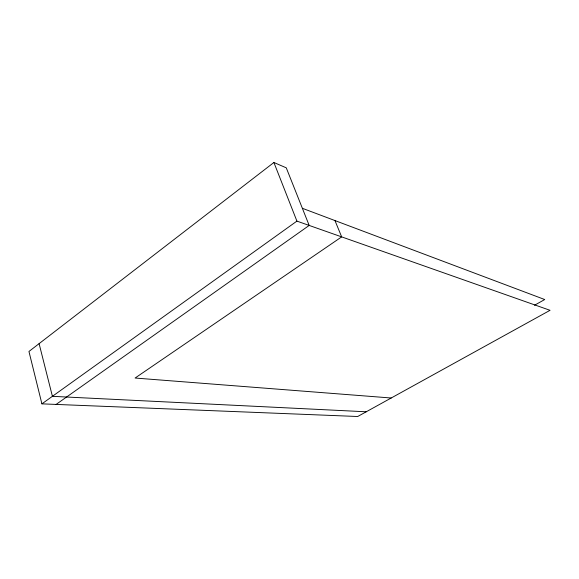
<?xml version="1.0" encoding="UTF-8"?>
<svg xmlns="http://www.w3.org/2000/svg" width="579" height="579" viewBox="0 0 579 579"><rect width="100%" height="100%" fill="white"/><g stroke="black" fill="none" stroke-linecap="round" stroke-linejoin="round"><path stroke-width="0.87" d="M273.903 162.496L28.95 351.475L41.905 403.853L357.684 416.504L550.05 310.308L296.918 221.113L273.903 162.496L286.265 167.823L309.179 225.434L56.105 404.424M41.905 403.853L296.918 221.113M534.504 305.256L544.723 299.531L302.361 208.295M366.232 411.785L52.414 396.326L39.097 343.644M391.201 398.005L135.088 378.036L341.668 236.883L334.959 220.563"/></g></svg>
